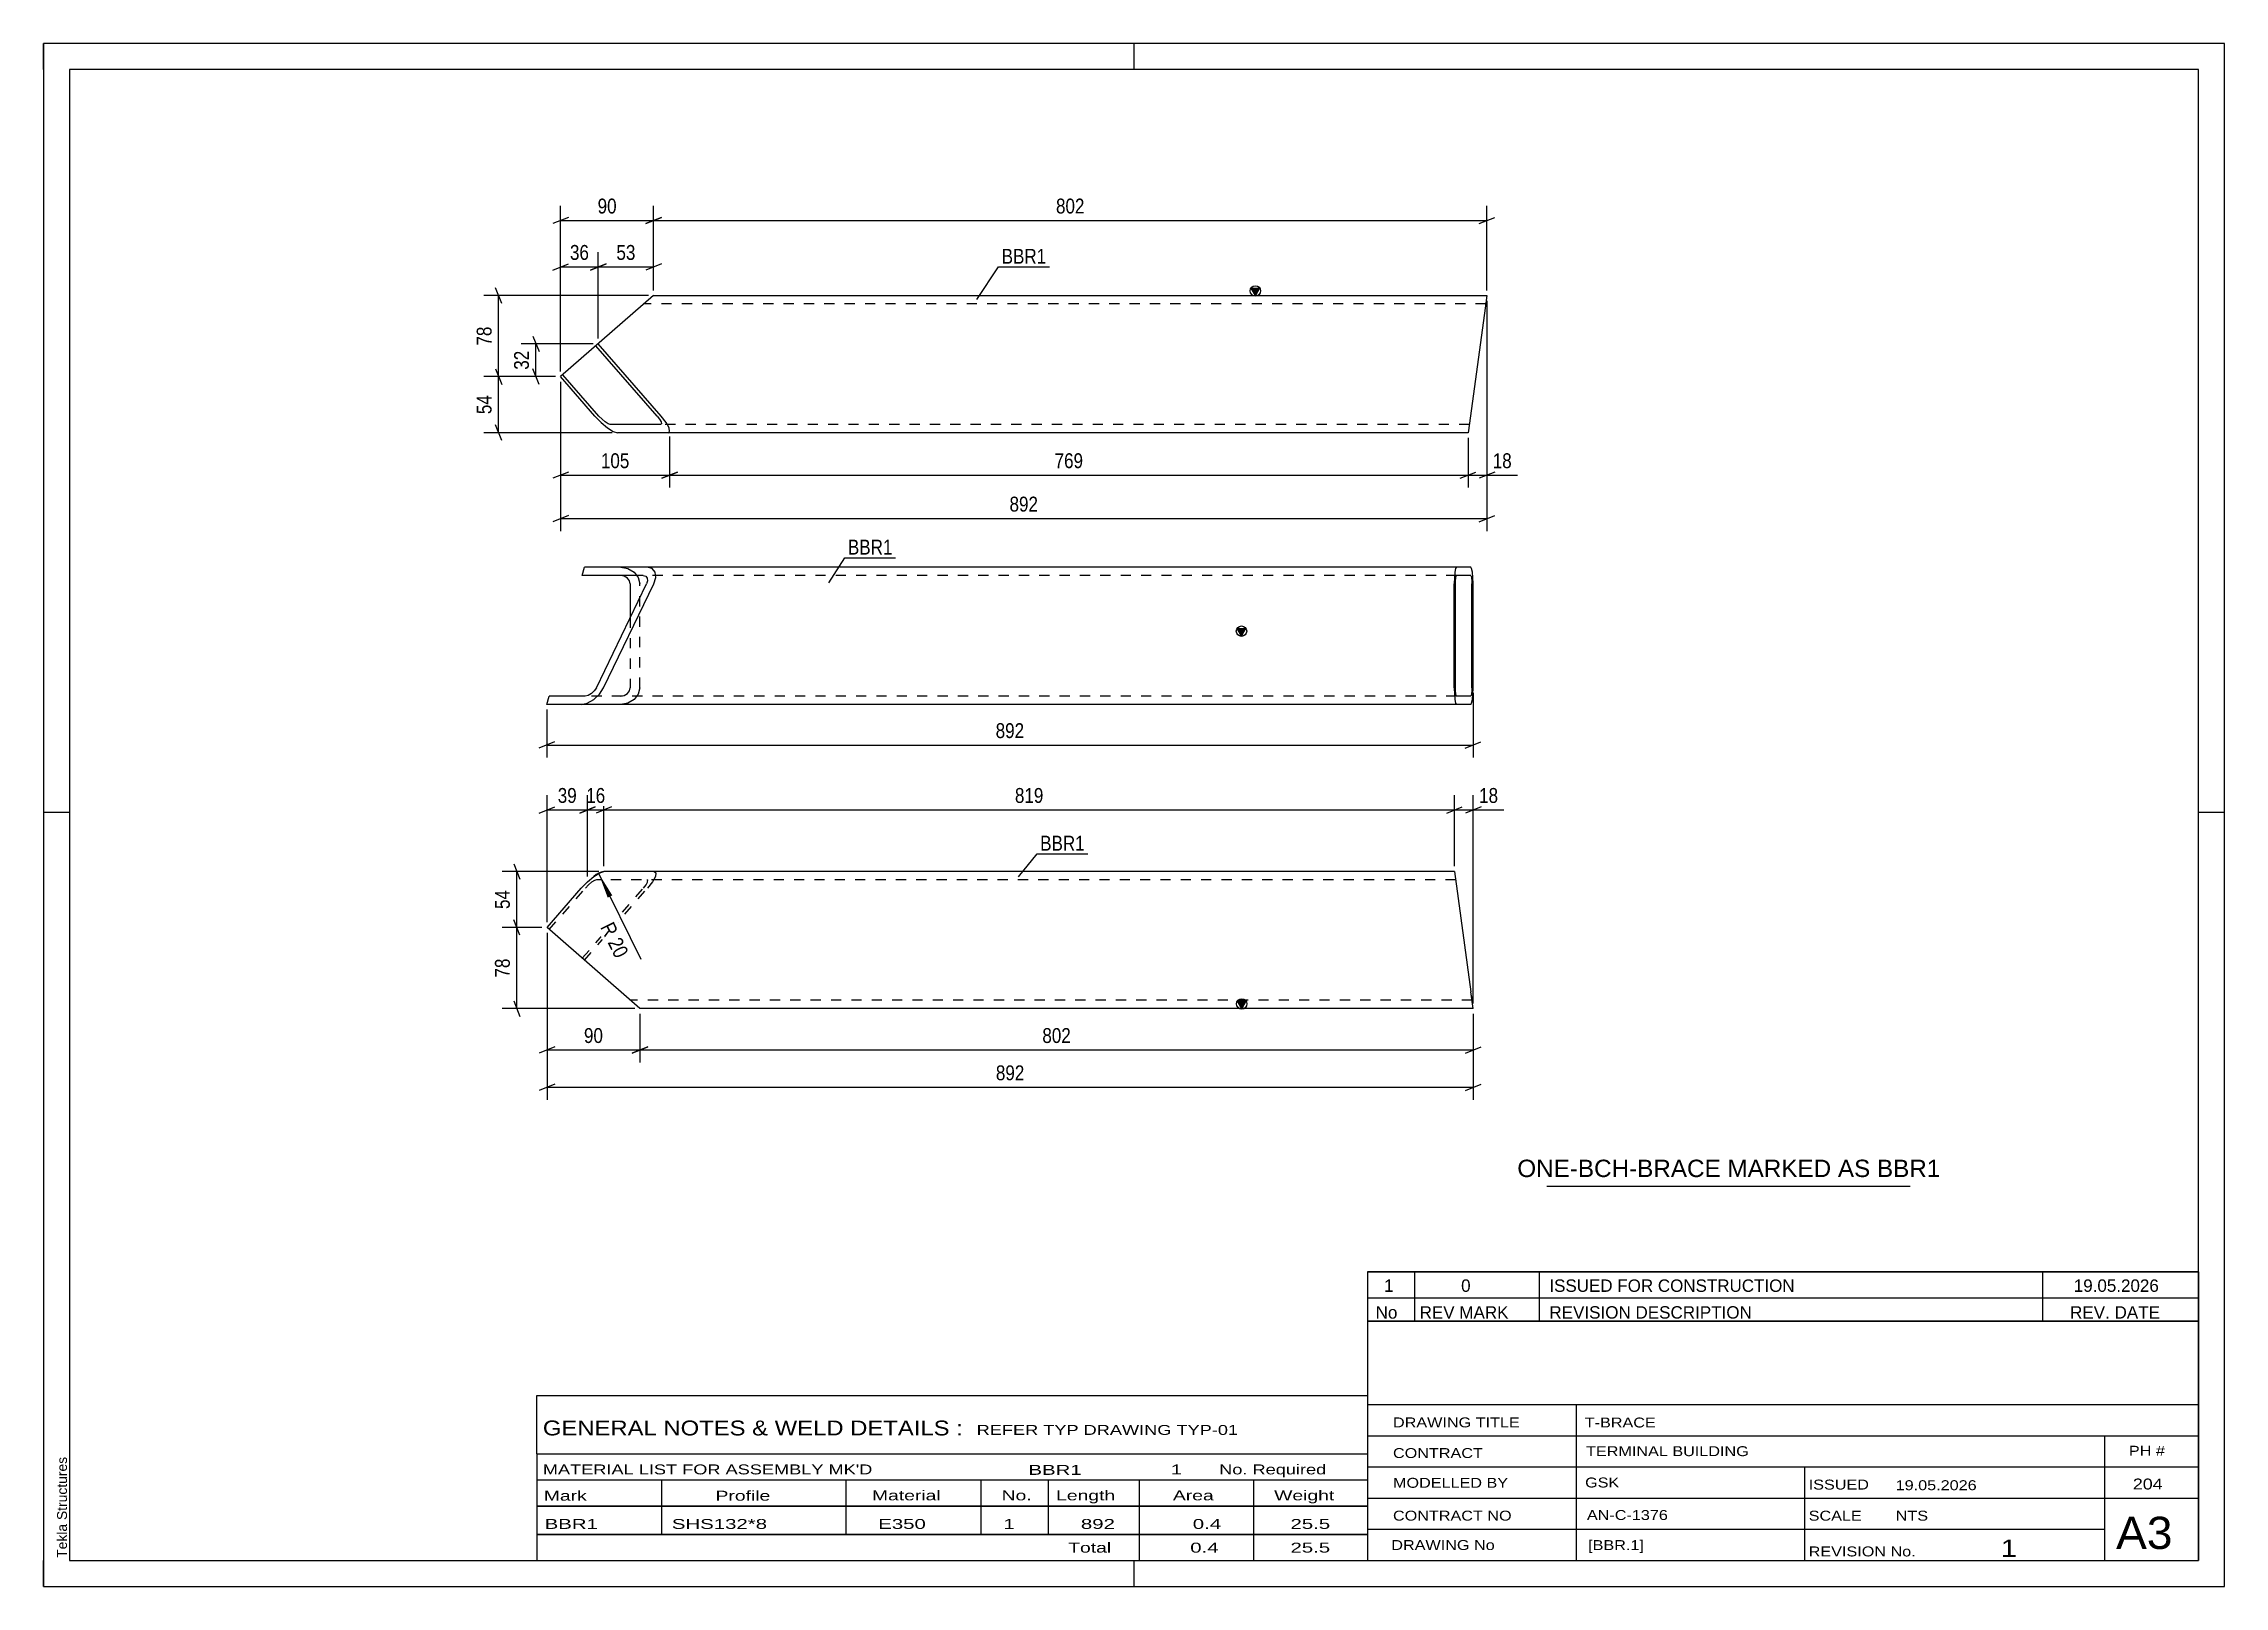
# Model space of a CAD drawing. Header units: millimetres. Extents: x 0 to 420, y 0 to 297.
import ezdxf

# ---------------------------------------------------------------- set-up
doc = ezdxf.new("R2010")
doc.units = ezdxf.units.MM
doc.linetypes.add('DXK_LINE_DOT2', pattern=[3.9198, 1.9599, -1.9599])
doc.styles.add('Arial', font='ARIAL.TTF', dxfattribs={"height": 0.2})
doc.styles.add('Arial Narrow', font='ARIALN.TTF', dxfattribs={"height": 0.2})

# ---------------------------------------------------------------- blocks, each defined once
blk = doc.blocks.new('Unknown-491736166-5001')
at = {"color": 7, "linetype": 'Continuous'}
for p, q in [((95, 36.75), (255, 36.75)), ((95, 25.5), (95, 36.75)), ((255, 36.75), (255, 25.5)), ((95, 25.5), (255, 25.5)), ((95, 25.5), (95, 20.5)), ((255, 25.5), (255, 20.5)), ((95, 20.5), (255, 20.5)), ((95, 20.5), (95, 15.5)), ((119, 20.5), (119, 15.5)), ((154.5, 20.5), (154.5, 15.5)), ((180.5, 20.5), (180.5, 15.5)), ((193.5, 20.5), (193.5, 15.5)), ((211, 20.5), (211, 15.5)), ((233, 20.5), (233, 15.5)), ((255, 20.5), (255, 15.5)), ((95, 15.5), (255, 15.5)), ((95, 15.45), (95, 10.05)), ((95, 15.45), (255, 15.45)), ((119, 15.5), (119, 10)), ((154.5, 15.5), (154.5, 10)), ((180.5, 15.5), (180.5, 10)), ((193.5, 15.5), (193.5, 10)), ((211, 15.5), (211, 10)), ((233, 15.5), (233, 10)), ((255, 15.45), (255, 10.05)), ((95, 10.05), (255, 10.05)), ((95, 10), (255, 10)), ((95, 10), (95, 5)), ((211, 10), (211, 5)), ((233, 10), (233, 5)), ((255, 10), (255, 5)), ((95, 5), (255, 5))]:
    blk.add_line(p, q, dxfattribs=at)
at = {"color": 7, "style": 'Arial Narrow'}
for s, height, width, p in [('GENERAL NOTES & WELD DETAILS :', 2.8633, 1.4, (96.15, 29.06)), ('REFER TYP DRAWING TYP-01', 1.9089, 1.6, (179.7, 29.16)), ("MATERIAL LIST FOR ASSEMBLY MK'D", 1.9089, 1.6, (96.15, 21.56)), ('BBR1', 1.909, 1.794707, (189.67, 21.47)), ('1', 1.91, 1.794707, (217.08, 21.56)), ('No. Required', 1.9089, 1.6, (226.41, 21.56)), ('Mark', 1.909, 1.7, (96.34, 16.5)), ('Profile', 1.909, 1.7, (129.41, 16.5)), ('Material', 1.909, 1.7, (159.54, 16.56)), ('No.', 1.909, 1.7, (184.5, 16.56)), ('Length', 1.909, 1.7, (195, 16.56)), ('Area', 1.909, 1.7, (217.5, 16.56)), ('Weight', 1.909, 1.7, (237, 16.56))]:
    blk.add_text(s, height=height, dxfattribs=dict(at, width=width)).set_placement(p)
at = {"color": 7, "linetype": 'Continuous', "style": 'Arial Narrow'}
for s, height, width, p in [('BBR1', 1.909, 1.794707, (96.5, 11.06)), ('SHS132*8', 1.909, 1.794707, (121, 11.06)), ('E350', 1.909, 1.794707, (160.74, 11.06)), ('1', 1.91, 1.794707, (184.86, 11.06)), ('892', 1.909, 1.794707, (199.77, 11.06)), ('0.4', 1.909, 1.794707, (221.32, 11.06)), ('25.5', 1.909, 1.794707, (240.14, 11.06)), ('Total', 1.909, 1.7, (197.33, 6.5)), ('0.4', 1.909, 1.794707, (220.83, 6.5)), ('25.5', 1.909, 1.794707, (240.14, 6.5))]:
    blk.add_text(s, height=height, dxfattribs=dict(at, width=width)).set_placement(p)
blk = doc.blocks.new('Unknown-491736166-2160')
at = {"color": 5, "linetype": 'Continuous'}
for p, q in [((420, 297), (0, 297)), ((0, 297), (0, 0)), ((0, 292), (0, 297)), ((210, 292), (210, 297)), ((420, 0), (420, 297)), ((415, 292), (5, 292)), ((5, 292), (5, 5)), ((415, 5), (415, 292)), ((5, 149), (0, 149)), ((420, 149), (415, 149)), ((0, 0), (0, 5)), ((5, 5), (415, 5)), ((210, 0), (210, 5)), ((0, 0), (420, 0))]:
    blk.add_line(p, q, dxfattribs=at)
at = {"color": 174, "linetype": 'Continuous', "style": 'Arial'}
blk.add_text('Tekla Structures', height=1.9102, rotation=90, dxfattribs=at).set_placement((4.5, 5.5))
blk = doc.blocks.new('Unknown-491736166-5000')
at = {"color": 7, "linetype": 'Continuous'}
for p, q in [((255, 51.05), (255, 5)), ((255, 51.05), (415, 51.05)), ((415, 51), (415, 5)), ((255, 35), (415, 35)), ((295.14, 35), (295.14, 5)), ((255, 29), (415, 29)), ((397, 5.05), (397, 28.9)), ((255, 23), (415, 23)), ((339.14, 23), (339.14, 5)), ((255, 17), (415, 17)), ((255, 11), (397, 11)), ((255, 5), (415, 5))]:
    blk.add_line(p, q, dxfattribs=at)
at = {"color": 7, "style": 'Arial Narrow'}
for s, height, width, p in [('DRAWING TITLE', 1.9089, 1.425378, (259.88, 30.61)), ('T-BRACE', 1.909, 1.425378, (296.81, 30.59)), ('CONTRACT', 1.909, 1.425378, (259.88, 24.71)), ('TERMINAL BUILDING', 1.9089, 1.425378, (297.06, 25.07)), ('MODELLED BY', 1.9089, 1.425378, (259.88, 18.98)), ('GSK', 1.909, 1.425378, (296.88, 19.04)), ('ISSUED', 1.909, 1.425378, (339.94, 18.64)), ('19.05.2026', 1.909, 1.425378, (356.69, 18.52)), ('CONTRACT NO', 1.9089, 1.425378, (259.88, 12.66)), ('AN-C-1376', 1.909, 1.425378, (297.23, 12.78)), ('SCALE', 1.909, 1.425378, (339.94, 12.65)), ('A3', 6.204, 1.25, (399.14, 7.2)), ('DRAWING No', 1.909, 1.425378, (259.56, 7)), ('[BBR.1]', 1.909, 1.425378, (297.46, 6.99)), ('1', 3.34, 1.5, (376.91, 5.68)), ('REVISION No.', 1.9089, 1.425378, (339.94, 5.77))]:
    blk.add_text(s, height=height, dxfattribs=dict(at, width=width)).set_placement(p)
at = {"color": 7, "linetype": 'Continuous', "style": 'Arial Narrow'}
for s, height, width, p in [('PH #', 1.909, 1.43, (401.6, 25.15)), ('204', 2.1, 1.43, (402.37, 18.65)), ('NTS', 1.909, 1.425378, (356.7, 12.65))]:
    blk.add_text(s, height=height, dxfattribs=dict(at, width=width)).set_placement(p)
blk = doc.blocks.new('Unknown-491736166-5002')
at = {"color": 7, "linetype": 'Continuous'}
for p, q in [((255, 60.55), (415, 60.55)), ((415, 60.55), (255, 60.55)), ((255, 60.55), (255, 55.55)), ((264, 60.55), (264, 55.55)), ((288, 60.55), (288, 55.55)), ((385, 60.55), (385, 55.55)), ((415, 60.55), (415, 55.55)), ((255, 55.55), (415, 55.55)), ((255, 55.55), (255, 51.05)), ((255, 55.55), (415, 55.55)), ((264, 55.55), (264, 51.05)), ((288, 55.55), (288, 51.05)), ((385, 55.55), (385, 51.05)), ((415, 55.55), (415, 51.05)), ((415, 51.05), (255, 51.05))]:
    blk.add_line(p, q, dxfattribs=at)
at = {"color": 7, "linetype": 'Continuous', "style": 'Arial Narrow'}
for s, height, width, p in [('1', 2.39, 1.196471, (258.16, 56.7)), ('0', 2.39, 1.196471, (273, 56.7)), ('ISSUED FOR CONSTRUCTION', 2.3861, 1.196471, (290, 56.7)), ('19.05.2026', 2.386, 1.196471, (391, 56.7)), ('No', 2.386, 1.2, (256.54, 51.55)), ('REV MARK', 2.386, 1.2, (265, 51.55)), ('REVISION DESCRIPTION', 2.3861, 1.2, (290, 51.55)), ('REV. DATE', 2.386, 1.2, (390.28, 51.55))]:
    blk.add_text(s, height=height, dxfattribs=dict(at, width=width)).set_placement(p)
blk = doc.blocks.new('Unknown-491736166-5003')
at = {"color": 7, "linetype": 'Continuous'}
blk.add_line((289.5, 77.05), (359.5, 77.05), dxfattribs=at)
at = {"color": 7, "style": 'Arial'}
blk.add_text('ONE-BCH-BRACE MARKED AS BBR1', height=3.3428, dxfattribs=at).set_placement((283.82, 78.8))
blk = doc.blocks.new('Part-491736166-2092 - 2006')
at = {"linetype": 'Continuous'}
blk.add_hatch(color=2, dxfattribs=at).paths.add_polyline_path([(230.74, 111.23), (229.94, 112.63), (231.54, 112.63)])
at = {"color": 2, "linetype": 'Continuous'}
for p, q in [((96.95, 126.84), (103.56, 134.43)), ((103.56, 134.43), (104.75, 135.66)), ((104.75, 135.66), (105.99, 136.69)), ((105.99, 136.69), (107.1, 137.39)), ((107.1, 137.39), (107.9, 137.63)), ((271.72, 137.63), (107.9, 137.63)), ((271.72, 137.63), (274.9, 114.43)), ((114.85, 111.23), (96.95, 126.84)), ((275.34, 111.23), (274.9, 114.43)), ((275.34, 111.23), (114.85, 111.23)), ((230.74, 111.23), (229.94, 112.63)), ((229.94, 112.63), (231.54, 112.63)), ((231.54, 112.63), (230.74, 111.23))]:
    blk.add_line(p, q, dxfattribs=at)
at = {"color": 7, "linetype": 'DXK_LINE_DOT2'}
for p, q in [((97.39, 126.46), (104.34, 134.43)), ((103.75, 120.91), (115.54, 134.43)), ((104.19, 120.53), (116.31, 134.43)), ((104.93, 135.04), (104.34, 134.43)), ((105.55, 135.56), (104.93, 135.04)), ((106.1, 135.91), (105.55, 135.56)), ((106.51, 136.03), (106.1, 135.91)), ((271.93, 136.03), (106.51, 136.03)), ((115.54, 134.43), (116.02, 135.04)), ((116.02, 135.04), (116.3, 135.56)), ((116.35, 135.91), (116.16, 136.03)), ((116.3, 135.56), (116.32, 135.66)), ((117.26, 135.66), (116.31, 134.43)), ((116.32, 135.66), (116.35, 135.91)), ((117.83, 136.69), (117.26, 135.66)), ((117.56, 137.63), (117.94, 137.39)), ((117.94, 137.39), (117.83, 136.69)), ((275.1, 112.95), (274.99, 113.82)), ((275.12, 112.83), (113.02, 112.83)), ((275.12, 112.83), (275.1, 112.95))]:
    blk.add_line(p, q, dxfattribs=at)
at = {"color": 2, "linetype": 'Continuous'}
blk.add_circle((230.74, 112.13), 1, dxfattribs=at)
blk = doc.blocks.new('Part-491736166-2100 - 2099')
at = {"linetype": 'Continuous'}
blk.add_hatch(color=2, dxfattribs=at).paths.add_polyline_path([(230.7, 182.99), (229.9, 184.39), (231.5, 184.39)])
at = {"color": 2, "linetype": 'Continuous'}
for p, q in [((103.71, 194.59), (104.15, 196.19)), ((115.5, 194.59), (103.71, 194.59)), ((274.86, 196.19), (104.15, 196.19)), ((111.84, 194.47), (111.14, 194.59)), ((112.43, 194.12), (111.84, 194.47)), ((112.83, 193.6), (112.43, 194.12)), ((112.97, 192.99), (112.83, 193.6)), ((115.5, 194.59), (115.97, 194.47)), ((115.97, 194.47), (116.26, 194.12)), ((116.31, 193.6), (116.12, 192.99)), ((116.26, 194.12), (116.31, 193.6)), ((117.22, 195.95), (116.27, 196.19)), ((117.79, 195.25), (117.22, 195.95)), ((117.52, 192.99), (117.89, 194.21)), ((117.89, 194.21), (117.79, 195.25)), ((271.7, 194.21), (271.67, 192.99)), ((271.8, 195.25), (271.7, 194.21)), ((271.94, 195.95), (271.8, 195.25)), ((271.89, 192.99), (271.91, 193.6)), ((271.91, 193.6), (271.96, 194.12)), ((272.11, 196.19), (271.94, 195.95)), ((271.96, 194.12), (272.03, 194.47)), ((272.03, 194.47), (272.11, 194.59)), ((274.86, 194.59), (272.11, 194.59)), ((275.03, 195.95), (274.86, 196.19)), ((274.86, 194.59), (274.94, 194.47)), ((274.94, 194.47), (275.01, 194.12)), ((275.01, 194.12), (275.06, 193.6)), ((275.17, 195.25), (275.03, 195.95)), ((275.06, 193.6), (275.08, 192.99)), ((275.26, 194.21), (275.17, 195.25)), ((275.3, 192.99), (275.26, 194.21)), ((106.46, 172.99), (116.12, 192.99)), ((107.86, 172.99), (117.52, 192.99)), ((112.97, 192.99), (112.97, 186.47)), ((271.67, 172.99), (271.67, 192.99)), ((271.89, 172.99), (271.89, 192.99)), ((275.08, 172.99), (275.08, 192.99)), ((275.3, 172.99), (275.3, 192.99)), ((230.7, 182.99), (229.9, 184.39)), ((229.9, 184.39), (231.5, 184.39)), ((231.5, 184.39), (230.7, 182.99)), ((106.06, 172.38), (105.51, 171.86)), ((106.46, 172.99), (106.06, 172.38)), ((107.05, 171.77), (107.86, 172.99)), ((271.67, 172.99), (271.7, 171.77)), ((271.91, 172.38), (271.89, 172.99)), ((271.96, 171.86), (271.91, 172.38)), ((275.06, 172.38), (275.01, 171.86)), ((275.08, 172.99), (275.06, 172.38)), ((275.26, 171.77), (275.3, 172.99)), ((96.9, 169.79), (97.34, 171.39)), ((274.86, 169.79), (96.9, 169.79)), ((104.29, 171.39), (97.34, 171.39)), ((103.52, 169.79), (104.71, 170.03)), ((104.89, 171.51), (104.29, 171.39)), ((104.71, 170.03), (105.95, 170.73)), ((105.51, 171.86), (104.89, 171.51)), ((105.95, 170.73), (107.05, 171.77)), ((271.7, 171.77), (271.8, 170.73)), ((271.8, 170.73), (271.94, 170.03)), ((271.94, 170.03), (272.11, 169.79)), ((272.03, 171.51), (271.96, 171.86)), ((272.11, 171.39), (272.03, 171.51)), ((274.86, 171.39), (272.11, 171.39)), ((274.94, 171.51), (274.86, 171.39)), ((274.86, 169.79), (275.03, 170.03)), ((275.01, 171.86), (274.94, 171.51)), ((275.03, 170.03), (275.17, 170.73)), ((275.17, 170.73), (275.26, 171.77))]:
    blk.add_line(p, q, dxfattribs=at)
at = {"color": 7, "linetype": 'DXK_LINE_DOT2'}
for p, q in [((111.14, 196.19), (112.54, 195.95)), ((112.54, 195.95), (113.73, 195.25)), ((113.73, 195.25), (114.53, 194.21)), ((114.53, 194.21), (114.81, 192.99)), ((272.11, 194.59), (115.5, 194.59)), ((114.81, 172.99), (114.81, 192.99)), ((112.97, 186.47), (112.97, 172.99)), ((112.43, 171.86), (112.83, 172.38)), ((112.83, 172.38), (112.97, 172.99)), ((114.81, 172.99), (114.53, 171.77)), ((272.11, 171.39), (104.29, 171.39)), ((111.14, 171.39), (111.84, 171.51)), ((112.54, 170.03), (111.14, 169.79)), ((111.84, 171.51), (112.43, 171.86)), ((113.73, 170.73), (112.54, 170.03)), ((114.53, 171.77), (113.73, 170.73)), ((274.86, 169.79), (272.11, 169.79))]:
    blk.add_line(p, q, dxfattribs=at)
at = {"color": 2, "linetype": 'Continuous'}
blk.add_circle((230.7, 183.89), 1, dxfattribs=at)
blk = doc.blocks.new('Part-491736166-2933 - 2932')
at = {"linetype": 'Continuous'}
blk.add_hatch(color=2, dxfattribs=at).paths.add_polyline_path([(233.37, 248.5), (232.57, 249.9), (234.17, 249.9)])
at = {"color": 2, "linetype": 'Continuous'}
for p, q in [((117.48, 248.5), (99.57, 232.89)), ((117.48, 248.5), (277.97, 248.5)), ((233.37, 248.5), (232.57, 249.9)), ((232.57, 249.9), (234.17, 249.9)), ((234.17, 249.9), (233.37, 248.5)), ((277.97, 248.5), (277.7, 246.53)), ((277.7, 246.53), (274.34, 222.1)), ((118.17, 225.3), (106.38, 238.82)), ((118.94, 225.3), (106.82, 239.21)), ((106.19, 225.3), (99.57, 232.89)), ((106.96, 225.3), (100.01, 233.27)), ((106.19, 225.3), (107.38, 224.08)), ((107.56, 224.69), (106.96, 225.3)), ((107.38, 224.08), (108.62, 223.04)), ((108.18, 224.17), (107.56, 224.69)), ((108.73, 223.83), (108.18, 224.17)), ((108.62, 223.04), (109.72, 222.35)), ((109.13, 223.7), (108.73, 223.83)), ((118.79, 223.7), (109.13, 223.7)), ((118.17, 225.3), (118.64, 224.69)), ((118.64, 224.69), (118.93, 224.17)), ((118.98, 223.83), (118.79, 223.7)), ((118.93, 224.17), (118.98, 223.83)), ((119.89, 224.08), (118.94, 225.3)), ((120.46, 223.04), (119.89, 224.08)), ((120.56, 222.35), (120.46, 223.04)), ((109.72, 222.35), (110.53, 222.1)), ((274.34, 222.1), (110.53, 222.1)), ((120.19, 222.1), (120.56, 222.35))]:
    blk.add_line(p, q, dxfattribs=at)
at = {"color": 7, "linetype": 'DXK_LINE_DOT2'}
for p, q in [((277.75, 246.9), (115.64, 246.9)), ((277.73, 246.78), (277.75, 246.9)), ((274.56, 223.7), (118.79, 223.7))]:
    blk.add_line(p, q, dxfattribs=at)
at = {"color": 2, "linetype": 'Continuous'}
blk.add_circle((233.37, 249.4), 1, dxfattribs=at)
blk = doc.blocks.new('StraightDimension-491736166-2174 - 2006')
at = {"color": 7, "linetype": 'Continuous'}
for p, q in [((96.95, 125.84), (96.95, 93.68)), ((275.34, 110.23), (275.34, 93.68)), ((98.45, 96.68), (95.45, 95.48)), ((273.84, 95.48), (276.84, 96.68)), ((96.95, 96.08), (275.34, 96.08))]:
    blk.add_line(p, q, dxfattribs=at)
at = {"color": 0}
blk.add_wipeout([(189.49, 96.83), (189.49, 101.03), (182.8, 101.03), (182.8, 96.83)], dxfattribs=at)
at = {"color": 3, "style": 'Arial Narrow'}
blk.add_text('892', height=2.863, dxfattribs=at).set_placement((183.4, 97.43))
blk = doc.blocks.new('StraightDimension-491736166-4054 - 2006')
at = {"color": 7, "linetype": 'Continuous'}
for p, q in [((90.54, 139.13), (91.74, 136.13)), ((106.9, 137.63), (88.29, 137.63)), ((91.14, 126.84), (91.14, 137.63)), ((95.95, 126.84), (88.29, 126.84)), ((91.74, 125.34), (90.54, 128.34))]:
    blk.add_line(p, q, dxfattribs=at)
at = {"color": 0}
blk.add_wipeout([(90.39, 134.67), (86.19, 134.67), (86.19, 129.81), (90.39, 129.81)], dxfattribs=at)
at = {"color": 3, "style": 'Arial Narrow'}
blk.add_text('54', height=2.863, rotation=90.0002, dxfattribs=at).set_placement((89.79, 130.41))
blk = doc.blocks.new('StraightDimension-491736166-4055 - 2006')
at = {"color": 7, "linetype": 'Continuous'}
for p, q in [((95.95, 126.84), (88.29, 126.84)), ((91.74, 125.34), (90.54, 128.34)), ((91.14, 111.23), (91.14, 126.84)), ((113.85, 111.23), (88.29, 111.23)), ((90.54, 112.73), (91.74, 109.73))]:
    blk.add_line(p, q, dxfattribs=at)
at = {"color": 0}
blk.add_wipeout([(90.39, 121.47), (86.19, 121.47), (86.19, 116.61), (90.39, 116.61)], dxfattribs=at)
at = {"color": 3, "style": 'Arial Narrow'}
blk.add_text('78', height=2.863, rotation=90.0002, dxfattribs=at).set_placement((89.79, 117.21))
blk = doc.blocks.new('RadiusDimension-491736166-4150 - 2006')
at = {"linetype": 'Continuous'}
blk.add_hatch(color=7, dxfattribs=at).paths.add_polyline_path([(108.64, 132.58), (106.88, 137.29), (109.53, 133.02)])
at = {"color": 7, "linetype": 'Continuous'}
blk.add_line((106.88, 137.29), (114.99, 120.77), dxfattribs=at)
blk.add_arc((108.67, 133.65), 4.05, 100.9065, 131.367, dxfattribs=at)
at = {"color": 0}
blk.add_wipeout([(109.91, 119.88), (113.68, 121.73), (110.1, 129.04), (106.33, 127.19)], dxfattribs=at)
at = {"color": 3, "style": 'Arial Narrow'}
blk.add_text('R 20', height=2.863, rotation=-63.8619, dxfattribs=at).set_placement((107.13, 126.92))
blk = doc.blocks.new('StraightDimension-491736166-4153 - 2006')
at = {"color": 7, "linetype": 'Continuous'}
for p, q in [((114.85, 110.23), (114.85, 100.86)), ((275.34, 110.23), (275.34, 100.86)), ((116.35, 103.86), (113.35, 102.66)), ((114.85, 103.26), (275.34, 103.26)), ((273.84, 102.66), (276.84, 103.86))]:
    blk.add_line(p, q, dxfattribs=at)
at = {"color": 0}
blk.add_wipeout([(198.44, 104.01), (198.44, 108.21), (191.75, 108.21), (191.75, 104.01)], dxfattribs=at)
at = {"color": 3, "style": 'Arial Narrow'}
blk.add_text('802', height=2.863, dxfattribs=at).set_placement((192.35, 104.61))
blk = doc.blocks.new('StraightDimension-491736166-4154 - 2006')
at = {"color": 7, "linetype": 'Continuous'}
for p, q in [((96.95, 125.84), (96.95, 100.86)), ((114.85, 110.23), (114.85, 100.86)), ((98.45, 103.86), (95.45, 102.66)), ((96.95, 103.26), (114.85, 103.26)), ((113.35, 102.66), (116.35, 103.86))]:
    blk.add_line(p, q, dxfattribs=at)
at = {"color": 0}
blk.add_wipeout([(108.33, 104.01), (108.33, 108.21), (103.47, 108.21), (103.47, 104.01)], dxfattribs=at)
at = {"color": 3, "style": 'Arial Narrow'}
blk.add_text('90', height=2.863, dxfattribs=at).set_placement((104.07, 104.61))
blk = doc.blocks.new('StraightDimension-491736166-4194 - 2006')
at = {"color": 7, "linetype": 'Continuous'}
for p, q in [((271.72, 138.63), (271.72, 152.33)), ((275.34, 112.23), (275.34, 152.33)), ((270.22, 148.88), (273.22, 150.08)), ((271.72, 149.48), (275.34, 149.48)), ((276.84, 150.08), (273.84, 148.88))]:
    blk.add_line(p, q, dxfattribs=at)
at = {"color": 0}
blk.add_wipeout([(280.72, 150.23), (280.72, 154.43), (275.87, 154.43), (275.87, 150.23)], dxfattribs=at)
at = {"color": 7, "linetype": 'Continuous'}
blk.add_line((275.34, 149.48), (281.25, 149.48), dxfattribs=at)
blk.add_line((275.34, 149.48), (281.25, 149.48), dxfattribs=at)
at = {"color": 3, "style": 'Arial Narrow'}
blk.add_text('18', height=2.863, dxfattribs=at).set_placement((276.47, 150.83))
blk = doc.blocks.new('StraightDimension-491736166-4195 - 2006')
at = {"color": 7, "linetype": 'Continuous'}
for p, q in [((107.9, 138.63), (107.9, 152.33)), ((271.72, 138.63), (271.72, 152.33)), ((109.4, 150.08), (106.4, 148.88)), ((107.9, 149.48), (271.72, 149.48)), ((270.22, 148.88), (273.22, 150.08))]:
    blk.add_line(p, q, dxfattribs=at)
at = {"color": 0}
blk.add_wipeout([(193.15, 150.23), (193.15, 154.43), (186.47, 154.43), (186.47, 150.23)], dxfattribs=at)
at = {"color": 3, "style": 'Arial Narrow'}
blk.add_text('819', height=2.863, dxfattribs=at).set_placement((187.07, 150.83))
blk = doc.blocks.new('StraightDimension-491736166-4196 - 2006')
at = {"color": 7, "linetype": 'Continuous'}
for p, q in [((104.75, 136.66), (104.75, 152.33)), ((107.9, 138.63), (107.9, 152.33)), ((103.25, 148.88), (106.25, 150.08)), ((104.75, 149.48), (107.9, 149.48)), ((109.4, 150.08), (106.4, 148.88))]:
    blk.add_line(p, q, dxfattribs=at)
at = {"color": 0}
blk.add_wipeout([(108.75, 150.23), (108.75, 154.43), (103.9, 154.43), (103.9, 150.23)], dxfattribs=at)
at = {"color": 3, "style": 'Arial Narrow'}
blk.add_text('16', height=2.863, dxfattribs=at).set_placement((104.5, 150.83))
blk = doc.blocks.new('StraightDimension-491736166-4197 - 2006')
at = {"color": 7, "linetype": 'Continuous'}
for p, q in [((96.95, 127.84), (96.95, 152.33)), ((104.75, 136.66), (104.75, 152.33)), ((95.45, 148.88), (98.45, 150.08)), ((96.95, 149.48), (104.75, 149.48)), ((106.25, 150.08), (103.25, 148.88))]:
    blk.add_line(p, q, dxfattribs=at)
at = {"color": 0}
blk.add_wipeout([(103.28, 150.23), (103.28, 154.43), (98.42, 154.43), (98.42, 150.23)], dxfattribs=at)
at = {"color": 3, "style": 'Arial Narrow'}
blk.add_text('39', height=2.863, dxfattribs=at).set_placement((99.02, 150.83))
blk = doc.blocks.new('StraightDimension-491736166-4015 - 2099')
at = {"color": 7, "linetype": 'Continuous'}
for p, q in [((96.9, 168.79), (96.9, 159.56)), ((275.3, 171.99), (275.3, 159.56)), ((98.4, 162.56), (95.4, 161.36)), ((96.9, 161.96), (275.3, 161.96)), ((273.8, 161.36), (276.8, 162.56))]:
    blk.add_line(p, q, dxfattribs=at)
at = {"color": 0}
blk.add_wipeout([(189.44, 162.71), (189.44, 166.91), (182.76, 166.91), (182.76, 162.71)], dxfattribs=at)
at = {"color": 3, "style": 'Arial Narrow'}
blk.add_text('892', height=2.863, dxfattribs=at).set_placement((183.36, 163.31))
blk = doc.blocks.new('StraightDimension-491736166-2974 - 2932')
at = {"color": 7, "linetype": 'Continuous'}
for p, q in [((117.48, 249.5), (117.48, 265.8)), ((277.97, 249.5), (277.97, 265.8)), ((118.98, 263.55), (115.98, 262.35)), ((117.48, 262.95), (277.97, 262.95)), ((276.47, 262.35), (279.47, 263.55))]:
    blk.add_line(p, q, dxfattribs=at)
at = {"color": 0}
blk.add_wipeout([(201.06, 263.7), (201.06, 267.9), (194.38, 267.9), (194.38, 263.7)], dxfattribs=at)
at = {"color": 3, "style": 'Arial Narrow'}
blk.add_text('802', height=2.863, dxfattribs=at).set_placement((194.98, 264.3))
blk = doc.blocks.new('StraightDimension-491736166-3532 - 2932')
at = {"color": 7, "linetype": 'Continuous'}
for p, q in [((116.48, 248.5), (84.77, 248.5)), ((88.22, 247), (87.02, 250)), ((87.62, 232.89), (87.62, 248.5)), ((98.57, 232.89), (84.77, 232.89)), ((87.02, 234.39), (88.22, 231.39))]:
    blk.add_line(p, q, dxfattribs=at)
at = {"color": 0}
blk.add_wipeout([(86.87, 243.13), (82.67, 243.13), (82.67, 238.27), (86.87, 238.27)], dxfattribs=at)
at = {"color": 3, "style": 'Arial Narrow'}
blk.add_text('78', height=2.863, rotation=90.0002, dxfattribs=at).set_placement((86.27, 238.87))
blk = doc.blocks.new('StraightDimension-491736166-2975 - 2932')
at = {"color": 7, "linetype": 'Continuous'}
for p, q in [((99.57, 233.89), (99.57, 265.8)), ((117.48, 249.5), (117.48, 265.8)), ((101.07, 263.55), (98.07, 262.35)), ((99.57, 262.95), (117.48, 262.95)), ((115.98, 262.35), (118.98, 263.55))]:
    blk.add_line(p, q, dxfattribs=at)
at = {"color": 0}
blk.add_wipeout([(110.95, 263.7), (110.95, 267.9), (106.1, 267.9), (106.1, 263.7)], dxfattribs=at)
at = {"color": 3, "style": 'Arial Narrow'}
blk.add_text('90', height=2.863, dxfattribs=at).set_placement((106.7, 264.3))
blk = doc.blocks.new('StraightDimension-491736166-3183 - 2932')
at = {"color": 7, "linetype": 'Continuous'}
for p, q in [((106.82, 240.21), (106.82, 256.87)), ((117.48, 249.5), (117.48, 256.87)), ((105.32, 253.42), (108.32, 254.62)), ((106.82, 254.02), (117.48, 254.02)), ((118.98, 254.62), (115.98, 253.42))]:
    blk.add_line(p, q, dxfattribs=at)
at = {"color": 0}
blk.add_wipeout([(114.57, 254.77), (114.57, 258.97), (109.72, 258.97), (109.72, 254.77)], dxfattribs=at)
at = {"color": 3, "style": 'Arial Narrow'}
blk.add_text('53', height=2.863, dxfattribs=at).set_placement((110.32, 255.37))
blk = doc.blocks.new('StraightDimension-491736166-3184 - 2932')
at = {"color": 7, "linetype": 'Continuous'}
for p, q in [((99.57, 233.89), (99.57, 256.87)), ((106.82, 240.21), (106.82, 256.87)), ((98.07, 253.42), (101.07, 254.62)), ((99.57, 254.02), (106.82, 254.02)), ((108.32, 254.62), (105.32, 253.42))]:
    blk.add_line(p, q, dxfattribs=at)
at = {"color": 0}
blk.add_wipeout([(105.62, 254.77), (105.62, 258.97), (100.77, 258.97), (100.77, 254.77)], dxfattribs=at)
at = {"color": 3, "style": 'Arial Narrow'}
blk.add_text('36', height=2.863, dxfattribs=at).set_placement((101.37, 255.37))
blk = doc.blocks.new('StraightDimension-491736166-3533 - 2932')
at = {"color": 7, "linetype": 'Continuous'}
for p, q in [((98.57, 232.89), (84.77, 232.89)), ((87.02, 234.39), (88.22, 231.39)), ((87.62, 222.1), (87.62, 232.89)), ((88.22, 220.6), (87.02, 223.6)), ((109.53, 222.1), (84.77, 222.1))]:
    blk.add_line(p, q, dxfattribs=at)
at = {"color": 0}
blk.add_wipeout([(86.87, 229.93), (82.67, 229.93), (82.67, 225.07), (86.87, 225.07)], dxfattribs=at)
at = {"color": 3, "style": 'Arial Narrow'}
blk.add_text('54', height=2.863, rotation=90.0002, dxfattribs=at).set_placement((86.27, 225.67))
blk = doc.blocks.new('StraightDimension-491736166-3638 - 2932')
at = {"color": 7, "linetype": 'Continuous'}
for p, q in [((94.22, 240.71), (95.42, 237.71)), ((105.82, 239.21), (91.97, 239.21)), ((94.82, 232.89), (94.82, 239.21)), ((98.57, 232.89), (91.97, 232.89)), ((95.42, 231.39), (94.22, 234.39))]:
    blk.add_line(p, q, dxfattribs=at)
at = {"color": 0}
blk.add_wipeout([(94.07, 238.48), (89.87, 238.48), (89.87, 233.62), (94.07, 233.62)], dxfattribs=at)
at = {"color": 3, "style": 'Arial Narrow'}
blk.add_text('32', height=2.863, rotation=90.0002, dxfattribs=at).set_placement((93.47, 234.22))
blk = doc.blocks.new('StraightDimension-491736166-3930 - 2932')
at = {"color": 7, "linetype": 'Continuous'}
for p, q in [((277.97, 247.5), (277.97, 203.17)), ((99.57, 231.89), (99.57, 203.17)), ((101.07, 206.17), (98.07, 204.97)), ((276.47, 204.97), (279.47, 206.17)), ((99.57, 205.57), (277.97, 205.57))]:
    blk.add_line(p, q, dxfattribs=at)
at = {"color": 0}
blk.add_wipeout([(192.11, 206.32), (192.11, 210.52), (185.43, 210.52), (185.43, 206.32)], dxfattribs=at)
at = {"color": 3, "style": 'Arial Narrow'}
blk.add_text('892', height=2.863, dxfattribs=at).set_placement((186.03, 206.92))
blk = doc.blocks.new('StraightDimension-491736166-4411 - 2932')
at = {"color": 7, "linetype": 'Continuous'}
for p, q in [((277.97, 247.5), (277.97, 211.52)), ((274.34, 221.1), (274.34, 211.52)), ((272.84, 213.32), (275.84, 214.52)), ((279.47, 214.52), (276.47, 213.32)), ((274.34, 213.92), (277.97, 213.92))]:
    blk.add_line(p, q, dxfattribs=at)
at = {"color": 0}
blk.add_wipeout([(283.35, 214.67), (283.35, 218.87), (278.49, 218.87), (278.49, 214.67)], dxfattribs=at)
at = {"color": 7, "linetype": 'Continuous'}
blk.add_line((277.97, 213.92), (283.87, 213.92), dxfattribs=at)
blk.add_line((277.97, 213.92), (283.87, 213.92), dxfattribs=at)
at = {"color": 3, "style": 'Arial Narrow'}
blk.add_text('18', height=2.863, dxfattribs=at).set_placement((279.09, 215.27))
blk = doc.blocks.new('StraightDimension-491736166-4412 - 2932')
at = {"color": 7, "linetype": 'Continuous'}
for p, q in [((120.56, 221.35), (120.56, 211.52)), ((274.34, 221.1), (274.34, 211.52)), ((122.06, 214.52), (119.06, 213.32)), ((272.84, 213.32), (275.84, 214.52)), ((120.56, 213.92), (274.34, 213.92))]:
    blk.add_line(p, q, dxfattribs=at)
at = {"color": 0}
blk.add_wipeout([(200.79, 214.67), (200.79, 218.87), (194.11, 218.87), (194.11, 214.67)], dxfattribs=at)
at = {"color": 3, "style": 'Arial Narrow'}
blk.add_text('769', height=2.863, dxfattribs=at).set_placement((194.71, 215.27))
blk = doc.blocks.new('StraightDimension-491736166-4413 - 2932')
at = {"color": 7, "linetype": 'Continuous'}
for p, q in [((99.57, 231.89), (99.57, 211.52)), ((120.56, 221.35), (120.56, 211.52)), ((101.07, 214.52), (98.07, 213.32)), ((119.06, 213.32), (122.06, 214.52)), ((99.57, 213.92), (120.56, 213.92))]:
    blk.add_line(p, q, dxfattribs=at)
at = {"color": 0}
blk.add_wipeout([(113.41, 214.67), (113.41, 218.87), (106.73, 218.87), (106.73, 214.67)], dxfattribs=at)
at = {"color": 3, "style": 'Arial Narrow'}
blk.add_text('105', height=2.863, dxfattribs=at).set_placement((107.33, 215.27))
blk = doc.blocks.new('Mark-491736166-2114 - 2006')
at = {"color": 0}
blk.add_wipeout([(200.51, 141.64), (200.51, 144.64), (191.93, 144.64), (191.93, 141.64)], dxfattribs=at)
blk.add_wipeout([(200.51, 141.64), (200.51, 144.64), (191.93, 144.64), (191.93, 141.64)], dxfattribs=at)
at = {"color": 30, "linetype": 'Continuous'}
for p, q in [((187.77, 136.61), (191.33, 141.04)), ((191.33, 141.04), (201.11, 141.04))]:
    blk.add_line(p, q, dxfattribs=at)
at = {"color": 3, "style": 'Arial Narrow'}
blk.add_text('BBR1', height=2.863, dxfattribs=at).set_placement((191.93, 141.64))
blk = doc.blocks.new('Mark-491736166-4026 - 2099')
at = {"color": 0}
blk.add_wipeout([(163.49, 198.64), (163.49, 201.64), (154.9, 201.64), (154.9, 198.64)], dxfattribs=at)
blk.add_wipeout([(163.49, 198.64), (163.49, 201.64), (154.9, 201.64), (154.9, 198.64)], dxfattribs=at)
at = {"color": 30, "linetype": 'Continuous'}
for p, q in [((151.23, 193.22), (154.3, 198.04)), ((154.3, 198.04), (164.09, 198.04))]:
    blk.add_line(p, q, dxfattribs=at)
at = {"color": 3, "style": 'Arial Narrow'}
blk.add_text('BBR1', height=2.863, dxfattribs=at).set_placement((154.9, 198.64))
blk = doc.blocks.new('Mark-491736166-3985 - 2932')
at = {"color": 0}
blk.add_wipeout([(193.1, 254.63), (193.1, 257.63), (184.52, 257.63), (184.52, 254.63)], dxfattribs=at)
blk.add_wipeout([(193.1, 254.63), (193.1, 257.63), (184.52, 257.63), (184.52, 254.63)], dxfattribs=at)
at = {"color": 30, "linetype": 'Continuous'}
for p, q in [((179.73, 247.71), (183.92, 254.03)), ((183.92, 254.03), (193.7, 254.03))]:
    blk.add_line(p, q, dxfattribs=at)
at = {"color": 3, "style": 'Arial Narrow'}
blk.add_text('BBR1', height=2.863, dxfattribs=at).set_placement((184.52, 254.63))

msp = doc.modelspace()

# ---------------------------------------------------------------- block references
for name in ['Unknown-491736166-2160', 'Part-491736166-2933 - 2932', 'Part-491736166-2100 - 2099', 'Part-491736166-2092 - 2006', 'Unknown-491736166-5003', 'Unknown-491736166-5002', 'Unknown-491736166-5000', 'Unknown-491736166-5001']:
    msp.add_blockref(name, (0, 0))

# ---------------------------------------------------------------- next in the draw order: block references
for name in ['StraightDimension-491736166-2974 - 2932', 'StraightDimension-491736166-4015 - 2099', 'StraightDimension-491736166-2174 - 2006']:
    msp.add_blockref(name, (0, 0))

# ---------------------------------------------------------------- next in the draw order: block references
for name in ['StraightDimension-491736166-3532 - 2932', 'StraightDimension-491736166-4054 - 2006']:
    msp.add_blockref(name, (0, 0))

# ---------------------------------------------------------------- next in the draw order: block references
for name in ['StraightDimension-491736166-2975 - 2932', 'StraightDimension-491736166-4055 - 2006']:
    msp.add_blockref(name, (0, 0))

# ---------------------------------------------------------------- next in the draw order: block references
for name in ['StraightDimension-491736166-3183 - 2932', 'RadiusDimension-491736166-4150 - 2006', 'StraightDimension-491736166-4153 - 2006']:
    msp.add_blockref(name, (0, 0))

# ---------------------------------------------------------------- next in the draw order: block references
for name in ['StraightDimension-491736166-3184 - 2932', 'StraightDimension-491736166-4194 - 2006', 'StraightDimension-491736166-4154 - 2006']:
    msp.add_blockref(name, (0, 0))

# ---------------------------------------------------------------- next in the draw order: block references
for name in ['StraightDimension-491736166-3533 - 2932', 'StraightDimension-491736166-4195 - 2006']:
    msp.add_blockref(name, (0, 0))

# ---------------------------------------------------------------- next in the draw order: block references
for name in ['StraightDimension-491736166-3638 - 2932', 'StraightDimension-491736166-4196 - 2006', 'Mark-491736166-2114 - 2006']:
    msp.add_blockref(name, (0, 0))

# ---------------------------------------------------------------- next in the draw order: block references
for name in ['StraightDimension-491736166-3930 - 2932', 'StraightDimension-491736166-4197 - 2006']:
    msp.add_blockref(name, (0, 0))

# ---------------------------------------------------------------- next in the draw order: block references
for name in ['Mark-491736166-3985 - 2932', 'StraightDimension-491736166-4411 - 2932', 'Mark-491736166-4026 - 2099']:
    msp.add_blockref(name, (0, 0))

# ---------------------------------------------------------------- next in the draw order: block references
msp.add_blockref('StraightDimension-491736166-4412 - 2932', (0, 0))

# ---------------------------------------------------------------- next in the draw order: block references
msp.add_blockref('StraightDimension-491736166-4413 - 2932', (0, 0))

doc.saveas('drawing.dxf')
